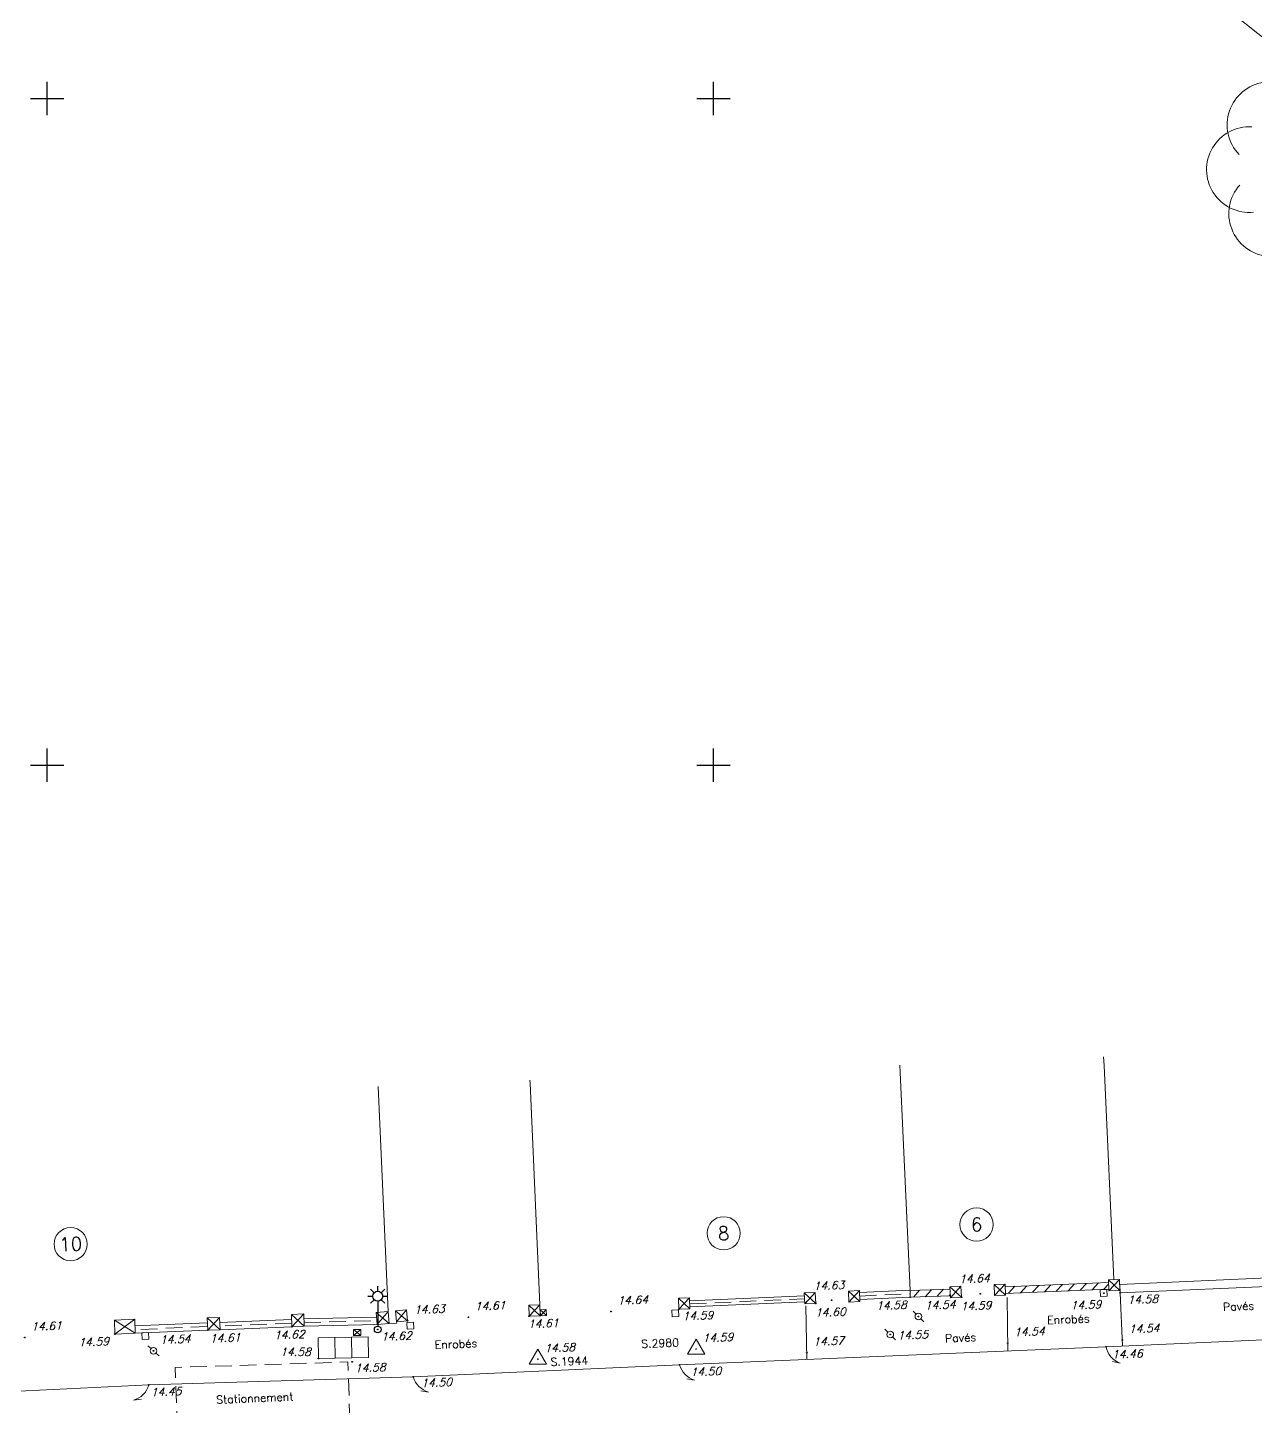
# Model space of a CAD drawing. Header units: metres. Extents: x 1373359 to 1376054, y 5226623 to 5228666.
# Drawn here: x 1375319.42 to 1375356.26, y 5226700.76 to 5226742.12 of the extents above; entities that cross this region are included whole.
import ezdxf
from ezdxf.enums import TextEntityAlignment as Align

# ---------------------------------------------------------------- set-up
doc = ezdxf.new("R2010")
doc.units = ezdxf.units.M
doc.header["$LTSCALE"] = 2
doc.header["$PDMODE"] = 32
doc.header["$PDSIZE"] = 0.02
doc.linetypes.add('INTERROMPU2', pattern=[0.375, 0.25, -0.125])
doc.layers.get('0').update_dxf_attribs({"color": 6})
for name, color, linetype, lineweight in [('ASSEP_P_AFFCAR', 5, 'Continuous', 0), ('ASSEP_P_SENS', 5, 'Continuous', 0), ('CAD_L_PARCELLE', 253, 'Continuous', 0), ('EAU_P_BCR', 4, 'Continuous', 9), ('EV_F_TEXNATSOL', 7, 'Continuous', 0), ('EV_P_ARBRE', 3, 'Continuous', 9), ('FDP_F_TBATNUM', 7, 'Continuous', 9), ('FDP_L_MURBAHUT', 7, 'Continuous', 9), ('FDP_L_MURPLEIN', 7, 'Continuous', 9), ('GEOD_P_STA', 6, 'Continuous', 9), ('SIGH _L_LIGNE', 7, 'INTERROMPU2', 9), ('TEL_P_AFFREC', 6, 'Continuous', 9), ('VOIE_L_BORDREV', 252, 'Continuous', 0), ('VOIE_L_BORDURE', 7, 'Continuous', 9)]:
    doc.layers.add(name, color=color, linetype=linetype, lineweight=lineweight)
for name, color, linetype in [('ECLAI_P_SUPPE0', 6, 'Continuous'), ('MEP_F_CARRO', 7, 'Continuous'), ('TopoAlt', 7, 'Continuous'), ('Topojis', 7, 'Continuous')]:
    doc.layers.add(name, color=color, linetype=linetype)
doc.styles.get("Standard").update_dxf_attribs({"font": 'romans.shx'})
pattern_1 = [(47.573795383, (0, 0), (-0.187489304115, 0.171358573881), [])]

# ---------------------------------------------------------------- blocks, each defined once
blk = doc.blocks.new('Tcpoint')
at = {"color": 0}
blk.add_point((0, 0), dxfattribs=at)
at = {"layer": 'TopoAlt'}
blk.add_attdef('ALT', (0.2, 0.2), '', height=0.24, dxfattribs=at)
blk = doc.blocks.new('CB024')
at = {"color": 0}
blk.add_circle((0, 0), 0.5, dxfattribs=at)
for centre, start, end in [((0.071, 3.409), 354.41036, 183.20297), ((-2.621, 2.181), 45.83893, 234.63154), ((2.71, 2.07), 302.98179, 131.7744), ((-3.34, -0.689), 97.2675, 286.06011), ((3.308, -0.828), 251.55321, 80.34582), ((-1.543, -3.041), 148.69607, 337.48868), ((1.415, -3.102), 200.12464, 28.91725)]:
    blk.add_arc(centre, 2.57, start, end, dxfattribs=at)
blk = doc.blocks.new('CB011')
at = {"color": 0, "flags": 128}
blk.add_lwpolyline([(0, 0, 0.263702), (-0.602, 0.237), (-0.374, 0.3)], format="xyb", dxfattribs=at)
blk = doc.blocks.new('l009')
at = {"color": 0}
for points in [[(0, 1.15), (0, 1.3)], [(-0.3, 1), (-0.15, 1)], [(-0.212132, 1.212132), (-0.106066, 1.106066)], [(-0.106066, 0.893934), (-0.212132, 0.787868)], [(0, 0.85), (0, 0.85), (0, 0.1)], [(0.212132, 1.212132), (0.106066, 1.106066)], [(0.106066, 0.893934), (0.212132, 0.787868)], [(0.15, 1), (0.3, 1)]]:
    blk.add_lwpolyline(points, dxfattribs=at)
for centre, radius in [((0, 1), 0.15), ((0, 0), 0.1)]:
    blk.add_circle(centre, radius, dxfattribs=at)
blk = doc.blocks.new('CB003')
at = {"color": 0, "linetype": 'Continuous'}
for p, q in [((0, 0), (0, 1)), ((1, 1), (0, 1)), ((0.333, 0), (0.333, 1)), ((0.666, 0), (0.666, 1)), ((1, 0), (1, 1)), ((1, 0), (0, 0))]:
    blk.add_line(p, q, dxfattribs=at)
blk = doc.blocks.new('d007')
at = {"color": 0}
for p, q in [((-0.5, -0.5), (-0.5, 0.5)), ((-0.5, 0.5), (0.5, 0.5)), ((-0.5, -0.5), (0.5, 0.5)), ((0.5, 0.5), (-0.5, 0.5)), ((-0.5, 0.5), (0.5, -0.5)), ((0.5, 0.5), (0.5, -0.5)), ((0.5, -0.5), (-0.5, -0.5))]:
    blk.add_line(p, q, dxfattribs=at)
blk = doc.blocks.new('CB012')
at = {"color": 0}
blk.add_line((0, 0), (0, 0), dxfattribs=at)
blk.add_lwpolyline([(-0.1, -0.1), (-0.1, 0.1), (0.1, 0.1), (0.1, -0.1)], close=True, dxfattribs=at)
blk = doc.blocks.new('a001')
at = {"color": 0}
for points in [[(0.160355, 0.160355), (0.070711, 0.070711)], [(-0.070711, -0.070711), (-0.160355, -0.160355)]]:
    blk.add_lwpolyline(points, dxfattribs=at)
blk.add_circle((0, 0), 0.1, dxfattribs=at)
blk = doc.blocks.new('t003')
at = {"color": 0}
blk.add_line((0, 0), (0, 0), dxfattribs=at)
blk.add_lwpolyline([(0.259834, -0.149954), (-0.000053, 0.3), (-0.259781, -0.150046)], close=True, dxfattribs=at)

msp = doc.modelspace()

# ---------------------------------------------------------------- hatches: boundary and pattern name
at = {"layer": 'FDP_L_MURPLEIN'}
h = msp.add_hatch(dxfattribs=at)
h.set_pattern_fill('ANSI31', color=256, scale=0.08, style=0)
h.set_pattern_definition(pattern_1)
h.paths.add_polyline_path([(1375351.853, 5226704.477), (1375348.752, 5226704.349), (1375348.762, 5226704.15), (1375351.862, 5226704.277)])
h = msp.add_hatch(dxfattribs=at)
h.set_pattern_fill('ANSI31', color=256, scale=0.08, style=0)
h.set_pattern_definition(pattern_1)
h.paths.add_polyline_path([(1375347.101, 5226704.28), (1375345.899, 5226704.233), (1375345.907, 5226704.033), (1375347.11, 5226704.081)])

# ---------------------------------------------------------------- linework, layer by layer
at = {"layer": 'CAD_L_PARCELLE', "flags": 128}
for points in [[(1375345.898, 5226704.243), (1375345.604, 5226710.776), (1375345.594, 5226710.994)], [(1375352.015, 5226704.564), (1375351.721, 5226710.982), (1375351.703, 5226711.242)], [(1375334.786, 5226703.808), (1375334.494, 5226710.455), (1375334.491, 5226710.542)], [(1375330.235, 5226703.607), (1375329.935, 5226710.356)]]:
    msp.add_lwpolyline(points, dxfattribs=at)
at = {"layer": 'FDP_F_TBATNUM'}
for centre in [(1375340.305, 5226705.952), (1375347.896, 5226706.214), (1375320.708, 5226705.626)]:
    msp.add_circle(centre, 0.499, dxfattribs=at)
at = {"layer": 'FDP_L_MURBAHUT'}
for p, q in [((1375339.279, 5226704.017), (1375338.949, 5226704.003)), ((1375338.963, 5226703.673), (1375338.949, 5226704.003)), ((1375338.949, 5226704.003), (1375339.293, 5226703.688)), ((1375338.963, 5226703.673), (1375339.279, 5226704.017)), ((1375339.279, 5226704.017), (1375339.293, 5226703.688)), ((1375343.053, 5226704.178), (1375342.723, 5226704.164)), ((1375342.737, 5226703.834), (1375342.723, 5226704.164)), ((1375342.723, 5226704.164), (1375343.067, 5226703.848)), ((1375342.737, 5226703.834), (1375343.053, 5226704.178)), ((1375343.053, 5226704.178), (1375343.067, 5226703.848)), ((1375344.382, 5226704.234), (1375344.052, 5226704.22)), ((1375344.066, 5226703.89), (1375344.052, 5226704.22)), ((1375344.052, 5226704.22), (1375344.396, 5226703.904)), ((1375344.066, 5226703.89), (1375344.382, 5226704.234)), ((1375344.382, 5226704.234), (1375344.396, 5226703.904)), ((1375327.702, 5226703.533), (1375327.332, 5226703.52)), ((1375327.345, 5226703.15), (1375327.332, 5226703.52)), ((1375327.332, 5226703.52), (1375327.715, 5226703.164)), ((1375327.345, 5226703.15), (1375327.702, 5226703.533)), ((1375327.702, 5226703.533), (1375327.715, 5226703.164)), ((1375330.235, 5226703.607), (1375329.877, 5226703.577)), ((1375329.908, 5226703.218), (1375329.877, 5226703.577)), ((1375329.877, 5226703.577), (1375330.266, 5226703.249)), ((1375329.908, 5226703.218), (1375330.235, 5226703.607)), ((1375330.235, 5226703.607), (1375330.266, 5226703.249)), ((1375330.79, 5226703.656), (1375330.461, 5226703.625)), ((1375330.491, 5226703.297), (1375330.461, 5226703.625)), ((1375330.461, 5226703.625), (1375330.82, 5226703.327)), ((1375330.491, 5226703.297), (1375330.79, 5226703.656)), ((1375330.79, 5226703.656), (1375330.82, 5226703.327)), ((1375334.786, 5226703.808), (1375334.457, 5226703.794)), ((1375334.47, 5226703.465), (1375334.457, 5226703.794)), ((1375334.457, 5226703.794), (1375334.8, 5226703.478)), ((1375334.47, 5226703.465), (1375334.786, 5226703.808)), ((1375334.786, 5226703.808), (1375334.8, 5226703.478)), ((1375334.98, 5226703.665), (1375334.8, 5226703.658)), ((1375334.808, 5226703.478), (1375334.8, 5226703.658)), ((1375334.8, 5226703.658), (1375334.987, 5226703.485)), ((1375334.808, 5226703.478), (1375334.98, 5226703.665)), ((1375334.98, 5226703.665), (1375334.987, 5226703.485)), ((1375339.293, 5226703.688), (1375338.963, 5226703.673)), ((1375343.067, 5226703.848), (1375342.737, 5226703.834)), ((1375344.396, 5226703.904), (1375344.066, 5226703.89)), ((1375322.63, 5226703.372), (1375322.021, 5226703.35)), ((1375322.036, 5226702.93), (1375322.021, 5226703.35)), ((1375322.021, 5226703.35), (1375322.646, 5226702.952)), ((1375322.036, 5226702.93), (1375322.63, 5226703.372)), ((1375322.63, 5226703.372), (1375322.646, 5226702.952)), ((1375325.178, 5226703.428), (1375324.808, 5226703.415)), ((1375324.822, 5226703.045), (1375324.808, 5226703.415)), ((1375324.808, 5226703.415), (1375325.191, 5226703.058)), ((1375324.822, 5226703.045), (1375325.178, 5226703.428)), ((1375325.178, 5226703.428), (1375325.191, 5226703.058)), ((1375327.715, 5226703.164), (1375327.345, 5226703.15)), ((1375330.266, 5226703.249), (1375329.908, 5226703.218)), ((1375330.82, 5226703.327), (1375330.491, 5226703.297)), ((1375334.8, 5226703.478), (1375334.47, 5226703.465)), ((1375334.987, 5226703.485), (1375334.808, 5226703.478)), ((1375322.646, 5226702.952), (1375322.036, 5226702.93)), ((1375325.191, 5226703.058), (1375324.822, 5226703.045))]:
    msp.add_line(p, q, dxfattribs=at)
at = {"layer": 'FDP_L_MURBAHUT', "flags": 128}
for points in [[(1375339.283, 5226703.927), (1375342.727, 5226704.074)], [(1375339.29, 5226703.747), (1375342.735, 5226703.894)], [(1375330.262, 5226703.248), (1375330.493, 5226703.257), (1375330.492, 5226703.297)]]:
    msp.add_lwpolyline(points, dxfattribs=at)
at = {"layer": 'FDP_L_MURBAHUT', "linetype": 'INTERROMPU2'}
for points in [[(1375339.286, 5226703.837), (1375342.731, 5226703.984)], [(1375344.388, 5226704.069), (1375345.903, 5226704.138)], [(1375324.817, 5226703.155), (1375324.817, 5226703.155), (1375322.641, 5226703.062)], [(1375327.341, 5226703.26), (1375325.187, 5226703.17)], [(1375327.713, 5226703.274), (1375329.898, 5226703.328)]]:
    msp.add_lwpolyline(points, dxfattribs=at)
at = {"layer": 'FDP_L_MURBAHUT'}
for points in [[(1375344.384, 5226704.174), (1375345.898, 5226704.243), (1375345.907, 5226704.033), (1375344.393, 5226703.964)], [(1375324.813, 5226703.265), (1375324.812, 5226703.265), (1375322.636, 5226703.172)], [(1375327.337, 5226703.37), (1375325.183, 5226703.28)], [(1375327.345, 5226703.15), (1375325.191, 5226703.06)], [(1375327.71, 5226703.384), (1375329.889, 5226703.438)], [(1375327.715, 5226703.164), (1375329.908, 5226703.218)], [(1375324.822, 5226703.045), (1375322.646, 5226702.952)]]:
    msp.add_lwpolyline(points, dxfattribs=at)
at = {"layer": 'FDP_L_MURPLEIN'}
for p, q in [((1375347.427, 5226704.366), (1375347.097, 5226704.35)), ((1375347.113, 5226704.021), (1375347.097, 5226704.35)), ((1375347.097, 5226704.35), (1375347.443, 5226704.036)), ((1375347.113, 5226704.021), (1375347.427, 5226704.366)), ((1375347.427, 5226704.366), (1375347.443, 5226704.036)), ((1375348.748, 5226704.429), (1375348.419, 5226704.413)), ((1375348.434, 5226704.084), (1375348.419, 5226704.413)), ((1375348.419, 5226704.413), (1375348.764, 5226704.1)), ((1375348.434, 5226704.084), (1375348.748, 5226704.429)), ((1375348.748, 5226704.429), (1375348.764, 5226704.1)), ((1375352.18, 5226704.571), (1375351.85, 5226704.557)), ((1375351.864, 5226704.227), (1375351.85, 5226704.557)), ((1375351.85, 5226704.557), (1375352.193, 5226704.241)), ((1375351.864, 5226704.227), (1375352.18, 5226704.571)), ((1375352.18, 5226704.571), (1375352.193, 5226704.241)), ((1375347.443, 5226704.036), (1375347.113, 5226704.021)), ((1375348.764, 5226704.1), (1375348.434, 5226704.084)), ((1375352.193, 5226704.241), (1375351.864, 5226704.227))]:
    msp.add_line(p, q, dxfattribs=at)
at = {"layer": 'FDP_L_MURPLEIN', "flags": 128}
for points in [[(1375348.753, 5226704.349), (1375351.853, 5226704.477)], [(1375348.762, 5226704.15), (1375351.862, 5226704.277)]]:
    msp.add_lwpolyline(points, dxfattribs=at)
at = {"layer": 'FDP_L_MURPLEIN'}
msp.add_lwpolyline([(1375347.11, 5226704.081), (1375345.907, 5226704.033), (1375345.899, 5226704.233), (1375347.102, 5226704.28)], dxfattribs=at)
at = {"layer": 'MEP_F_CARRO'}
for p, q in [((1375320, 5226739.5), (1375320, 5226740.5)), ((1375340, 5226739.5), (1375340, 5226740.5)), ((1375319.5, 5226740), (1375320.5, 5226740)), ((1375339.5, 5226740), (1375340.5, 5226740)), ((1375320, 5226719.5), (1375320, 5226720.5)), ((1375340, 5226719.5), (1375340, 5226720.5)), ((1375319.5, 5226720), (1375320.5, 5226720)), ((1375339.5, 5226720), (1375340.5, 5226720))]:
    msp.add_line(p, q, dxfattribs=at)
at = {"layer": 'SIGH _L_LIGNE', "flags": 128}
msp.add_lwpolyline([(1375329.091, 5226700.22), (1375323.909, 5226700.055), (1375323.849, 5226701.927), (1375329.031, 5226702.092)], close=True, dxfattribs=at)
at = {"layer": 'VOIE_L_BORDREV', "flags": 128}
for points in [[(1375348.813, 5226704.022), (1375348.83, 5226702.424)], [(1375352.204, 5226704.166), (1375352.279, 5226702.57)], [(1375342.771, 5226703.775), (1375342.805, 5226702.171)]]:
    msp.add_lwpolyline(points, dxfattribs=at)
at = {"layer": 'VOIE_L_BORDURE', "flags": 128}
msp.add_lwpolyline([(1375302.011, 5226741.608), (1375301.851, 5226745.325, -0.072404), (1375301.92, 5226746.003), (1375305.252, 5226756.382), (1375308.882, 5226767.53), (1375311.451, 5226775.596), (1375311.719, 5226776.628, -0.205169), (1375312.101, 5226776.887, -0.220378), (1375312.851, 5226776.701), (1375320.246, 5226770.76), (1375330.867, 5226762.336), (1375340.234, 5226754.79), (1375348.215, 5226748.401), (1375359.498, 5226739.435), (1375366.09, 5226734.164)], format="xyb", dxfattribs=at)
at = {"layer": 'VOIE_L_BORDURE'}
for points in [[(1375362.449, 5226704.928), (1375357.306, 5226704.642), (1375352.193, 5226704.42), (1375352.204, 5226704.166), (1375357.319, 5226704.388), (1375362.463, 5226704.675)], [(1375288.887, 5226699.974), (1375299.205, 5226700.422), (1375303.33, 5226700.565), (1375308.899, 5226700.713), (1375313.201, 5226700.922), (1375323.053, 5226701.404), (1375330.989, 5226701.645), (1375338.981, 5226702.011), (1375351.783, 5226702.548), (1375363.05, 5226703.048), (1375374.991, 5226703.526), (1375382.351, 5226703.817)]]:
    msp.add_lwpolyline(points, dxfattribs=at)

# ---------------------------------------------------------------- block references
at = {"layer": 'ASSEP_P_AFFCAR'}
for p, yscale, rotation in [((1375351.712, 5226704.161), -0.9999999999977532, 2.30462397090405), ((1375338.853, 5226703.548), -1.000000000002428, 2.441080872898659), ((1375330.901, 5226703.184), -0.9999999999977532, 2.30462397090405), ((1375322.947, 5226702.873), -0.9999999999977532, 2.30462397090405)]:
    msp.add_blockref('CB012', p, dxfattribs=dict(at, yscale=yscale, rotation=rotation))
at = {"layer": 'ASSEP_P_SENS', "xscale": -1}
for p, yscale, rotation in [((1375351.783, 5226702.548), -1.000000000014234, 331.7449927116568), ((1375338.981, 5226702.011), -1.000000000006918, 335.9351913637216), ((1375330.989, 5226701.645), -1.000000000001004, 336.9233228014382)]:
    msp.add_blockref('CB011', p, dxfattribs=dict(at, yscale=yscale, rotation=rotation))
at = {"layer": 'ASSEP_P_SENS', "yscale": -1.000000000008563, "rotation": 23.81649444842098}
msp.add_blockref('CB011', (1375323.053, 5226701.404), dxfattribs=at)
at = {"layer": 'EAU_P_BCR', "yscale": -1}
for p in [(1375346.149, 5226703.457), (1375345.306, 5226702.918)]:
    msp.add_blockref('a001', p, dxfattribs=at)
at = {"layer": 'EAU_P_BCR', "yscale": -0.9999999999977532, "rotation": 2.30462397090405}
msp.add_blockref('a001', (1375323.196, 5226702.427), dxfattribs=at)
at = {"layer": 'ECLAI_P_SUPPE0'}
msp.add_blockref('l009', (1375329.922, 5226703.064), dxfattribs=at)
at = {"layer": 'EV_P_ARBRE', "xscale": 0.5000000001054034, "yscale": -0.5000000000690585, "rotation": 321.337187833188}
msp.add_blockref('CB024', (1375357.787, 5226737.896), dxfattribs=at)
at = {"layer": 'GEOD_P_STA'}
ref = msp.add_blockref('Tcpoint', (1375339.477, 5226702.479), dxfattribs=dict(at, rotation=2.30462397090405))
ref.add_attrib('MAT', 'S.2980', (1375337.838, 5226702.515), dxfattribs={"height": 0.24, "rotation": 2.3046})
ref.add_attrib('ALT', '14.59', (1375339.669, 5226702.687), dxfattribs={"layer": 'TopoAlt', "height": 0.24, "rotation": 2.3046, "oblique": 18})
for p in [(1375339.477, 5226702.479), (1375334.731, 5226702.175, -14.421)]:
    msp.add_blockref('t003', p, dxfattribs=at)
ref = msp.add_blockref('Tcpoint', (1375334.731, 5226702.175, -14.421), dxfattribs=dict(at, rotation=2.304623970904052))
ref.add_attrib('MAT', 'S.1944', (1375335.113, 5226701.971, -14.421), dxfattribs={"height": 0.24, "rotation": 2.3046})
ref.add_attrib('ALT', '14.58', (1375334.923, 5226702.383, -14.421), dxfattribs={"layer": 'TopoAlt', "height": 0.24, "rotation": 2.3046, "oblique": 18})
at = {"layer": 'TEL_P_AFFREC'}
for name, p, xscale, yscale, rotation in [('CB003', (1375329.647, 5226702.226), 1.499932940937676, -0.6248458298649979, 181.1963330994174), ('d007', (1375329.304, 5226702.974), 0.1800000001077633, 0.220000000204891, 271.196333193587)]:
    msp.add_blockref(name, p, dxfattribs=dict(at, xscale=xscale, yscale=yscale, rotation=rotation))
at = {"layer": 'Topojis'}
ref = msp.add_blockref('Tcpoint', (1375343.545, 5226703.948), dxfattribs=dict(at, rotation=2.30462397090405))
ref.add_attrib('ALT', '14.63', (1375343.003, 5226704.248), dxfattribs={"layer": 'TopoAlt', "height": 0.24, "rotation": 2.3046, "oblique": 18})
ref = msp.add_blockref('Tcpoint', (1375348.005, 5226704.137), dxfattribs=dict(at, rotation=2.30462397090405))
ref.add_attrib('ALT', '14.64', (1375347.369, 5226704.456), dxfattribs={"layer": 'TopoAlt', "height": 0.24, "rotation": 2.3046, "oblique": 18})
ref = msp.add_blockref('Tcpoint', (1375336.923, 5226703.604), dxfattribs=dict(at, rotation=2.30462397090405))
ref.add_attrib('ALT', '14.64', (1375337.114, 5226703.812), dxfattribs={"layer": 'TopoAlt', "height": 0.24, "rotation": 2.3046, "oblique": 18})
ref = msp.add_blockref('Tcpoint', (1375345.907, 5226704.033), dxfattribs=dict(at, rotation=2.30462397090405))
ref.add_attrib('ALT', '14.58', (1375344.878, 5226703.654), dxfattribs={"layer": 'TopoAlt', "height": 0.24, "rotation": 2.3046, "oblique": 18})
ref = msp.add_blockref('Tcpoint', (1375346.149, 5226703.457), dxfattribs=dict(at, rotation=2.30462397090405))
ref.add_attrib('ALT', '14.54', (1375346.341, 5226703.665), dxfattribs={"layer": 'TopoAlt', "height": 0.24, "rotation": 2.3046, "oblique": 18})
ref = msp.add_blockref('Tcpoint', (1375347.443, 5226704.036), dxfattribs=dict(at, rotation=2.30462397090405))
ref.add_attrib('ALT', '14.59', (1375347.416, 5226703.64), dxfattribs={"layer": 'TopoAlt', "height": 0.24, "rotation": 2.3046, "oblique": 18})
ref = msp.add_blockref('Tcpoint', (1375351.712, 5226704.161), dxfattribs=dict(at, rotation=2.30462397090405))
ref.add_attrib('ALT', '14.59', (1375350.715, 5226703.667), dxfattribs={"layer": 'TopoAlt', "height": 0.24, "rotation": 2.3046, "oblique": 18})
ref = msp.add_blockref('Tcpoint', (1375352.204, 5226704.166), dxfattribs=dict(at, rotation=2.30462397090405))
ref.add_attrib('ALT', '14.58', (1375352.421, 5226703.832), dxfattribs={"layer": 'TopoAlt', "height": 0.24, "rotation": 2.3046, "oblique": 18})
ref = msp.add_blockref('Tcpoint', (1375330.82, 5226703.327), dxfattribs=dict(at, rotation=2.30462397090405))
ref.add_attrib('ALT', '14.63', (1375331.012, 5226703.535), dxfattribs={"layer": 'TopoAlt', "height": 0.24, "rotation": 2.3046, "oblique": 18})
ref = msp.add_blockref('Tcpoint', (1375332.645, 5226703.433), dxfattribs=dict(at, rotation=2.30462397090405))
ref.add_attrib('ALT', '14.61', (1375332.836, 5226703.64), dxfattribs={"layer": 'TopoAlt', "height": 0.24, "rotation": 2.3046, "oblique": 18})
ref = msp.add_blockref('Tcpoint', (1375338.963, 5226703.673), dxfattribs=dict(at, rotation=2.30462397090405))
ref.add_attrib('ALT', '14.59', (1375339.071, 5226703.345), dxfattribs={"layer": 'TopoAlt', "height": 0.24, "rotation": 2.3046, "oblique": 18})
ref = msp.add_blockref('Tcpoint', (1375343.067, 5226703.848), dxfattribs=dict(at, rotation=2.30462397090405))
ref.add_attrib('ALT', '14.60', (1375343.047, 5226703.447), dxfattribs={"layer": 'TopoAlt', "height": 0.24, "rotation": 2.3046, "oblique": 18})
ref = msp.add_blockref('Tcpoint', (1375319.331, 5226702.824), dxfattribs=dict(at, rotation=2.30462397090405))
ref.add_attrib('ALT', '14.61', (1375319.523, 5226703.032), dxfattribs={"layer": 'TopoAlt', "height": 0.24, "rotation": 2.3046, "oblique": 18})
ref = msp.add_blockref('Tcpoint', (1375327.345, 5226703.15), dxfattribs=dict(at, rotation=2.30462397090405))
ref.add_attrib('ALT', '14.62', (1375326.811, 5226702.774), dxfattribs={"layer": 'TopoAlt', "height": 0.24, "rotation": 2.3046, "oblique": 18})
ref = msp.add_blockref('Tcpoint', (1375334.47, 5226703.465), dxfattribs=dict(at, rotation=2.30462397090405))
ref.add_attrib('ALT', '14.61', (1375334.432, 5226703.107), dxfattribs={"layer": 'TopoAlt', "height": 0.24, "rotation": 2.3046, "oblique": 18})
ref = msp.add_blockref('Tcpoint', (1375348.828, 5226702.657), dxfattribs=dict(at, rotation=2.30462397090405))
ref.add_attrib('ALT', '14.54', (1375349.02, 5226702.865), dxfattribs={"layer": 'TopoAlt', "height": 0.24, "rotation": 2.3046, "oblique": 18})
ref = msp.add_blockref('Tcpoint', (1375352.27, 5226702.75), dxfattribs=dict(at, rotation=2.30462397090405))
ref.add_attrib('ALT', '14.54', (1375352.462, 5226702.958), dxfattribs={"layer": 'TopoAlt', "height": 0.24, "rotation": 2.3046, "oblique": 18})
ref = msp.add_blockref('Tcpoint', (1375322.036, 5226702.93), dxfattribs=dict(at, rotation=2.30462397090405))
ref.add_attrib('ALT', '14.59', (1375320.938, 5226702.558), dxfattribs={"layer": 'TopoAlt', "height": 0.24, "rotation": 2.3046, "oblique": 18})
ref = msp.add_blockref('Tcpoint', (1375323.196, 5226702.427), dxfattribs=dict(at, rotation=2.30462397090405))
ref.add_attrib('ALT', '14.54', (1375323.387, 5226702.635), dxfattribs={"layer": 'TopoAlt', "height": 0.24, "rotation": 2.3046, "oblique": 18})
ref = msp.add_blockref('Tcpoint', (1375324.822, 5226703.045), dxfattribs=dict(at, rotation=2.30462397090405))
ref.add_attrib('ALT', '14.61', (1375324.885, 5226702.675), dxfattribs={"layer": 'TopoAlt', "height": 0.24, "rotation": 2.3046, "oblique": 18})
ref = msp.add_blockref('Tcpoint', (1375329.922, 5226703.064), dxfattribs=dict(at, rotation=2.30462397090405))
ref.add_attrib('ALT', '14.62', (1375330.022, 5226702.73), dxfattribs={"layer": 'TopoAlt', "height": 0.24, "rotation": 2.3046, "oblique": 18})
ref = msp.add_blockref('Tcpoint', (1375342.801, 5226702.371), dxfattribs=dict(at, rotation=2.30462397090405))
ref.add_attrib('ALT', '14.57', (1375342.993, 5226702.579), dxfattribs={"layer": 'TopoAlt', "height": 0.24, "rotation": 2.3046, "oblique": 18})
ref = msp.add_blockref('Tcpoint', (1375345.306, 5226702.918), dxfattribs=dict(at, rotation=2.30462397090405))
ref.add_attrib('ALT', '14.55', (1375345.519, 5226702.765), dxfattribs={"layer": 'TopoAlt', "height": 0.24, "rotation": 2.3046, "oblique": 18})
ref = msp.add_blockref('Tcpoint', (1375328.147, 5226702.195), dxfattribs=at)
ref.add_attrib('ALT', '14.58', (1375326.989, 5226702.274), dxfattribs={"layer": 'TopoAlt', "height": 0.24, "oblique": 18})
ref = msp.add_blockref('Tcpoint', (1375351.783, 5226702.548), dxfattribs=dict(at, rotation=2.30462397090405))
ref.add_attrib('ALT', '14.46', (1375351.956, 5226702.194), dxfattribs={"layer": 'TopoAlt', "height": 0.24, "rotation": 2.3046, "oblique": 18})
ref = msp.add_blockref('Tcpoint', (1375329.155, 5226702.096), dxfattribs=dict(at, rotation=2.30462397090405))
ref.add_attrib('ALT', '14.58', (1375329.237, 5226701.784), dxfattribs={"layer": 'TopoAlt', "height": 0.24, "rotation": 2.3046, "oblique": 18})
ref = msp.add_blockref('Tcpoint', (1375338.981, 5226702.011), dxfattribs=dict(at, rotation=2.30462397090405))
ref.add_attrib('ALT', '14.50', (1375339.309, 5226701.668), dxfattribs={"layer": 'TopoAlt', "height": 0.24, "rotation": 2.3046, "oblique": 18})
ref = msp.add_blockref('Tcpoint', (1375330.989, 5226701.645), dxfattribs=dict(at, rotation=2.30462397090405))
ref.add_attrib('ALT', '14.50', (1375331.229, 5226701.336), dxfattribs={"layer": 'TopoAlt', "height": 0.24, "rotation": 2.3046, "oblique": 18})
ref = msp.add_blockref('Tcpoint', (1375323.053, 5226701.404), dxfattribs=dict(at, rotation=2.30462397090405))
ref.add_attrib('ALT', '14.45', (1375323.112, 5226701.062), dxfattribs={"layer": 'TopoAlt', "height": 0.24, "rotation": 2.3046, "oblique": 18})

# ---------------------------------------------------------------- texts
at = {"layer": 'EV_F_TEXNATSOL'}
for s, rotation, p in [('Enrobés', 2.286, (1375350.017, 5226703.227, -14.421)), ('Pavés', 2.4328, (1375355.295, 5226703.624, -14.421)), ('Enrobés', 2.286, (1375331.638, 5226702.485, -14.421)), ('Pavés', 2.4328, (1375346.952, 5226702.678, -14.421)), ('Stationnement', 2.4328, (1375325.083, 5226700.838, -14.421))]:
    msp.add_text(s, height=0.24, rotation=rotation, dxfattribs=at).set_placement(p)
at = {"layer": 'FDP_F_TBATNUM'}
for s, p in [('6', (1375347.896, 5226706.214)), ('8', (1375340.305, 5226705.952)), ('10', (1375320.708, 5226705.626))]:
    msp.add_text(s, height=0.406, rotation=2.3569, dxfattribs=at).set_placement(p, align=Align.MIDDLE_CENTER)

doc.saveas('drawing.dxf')
